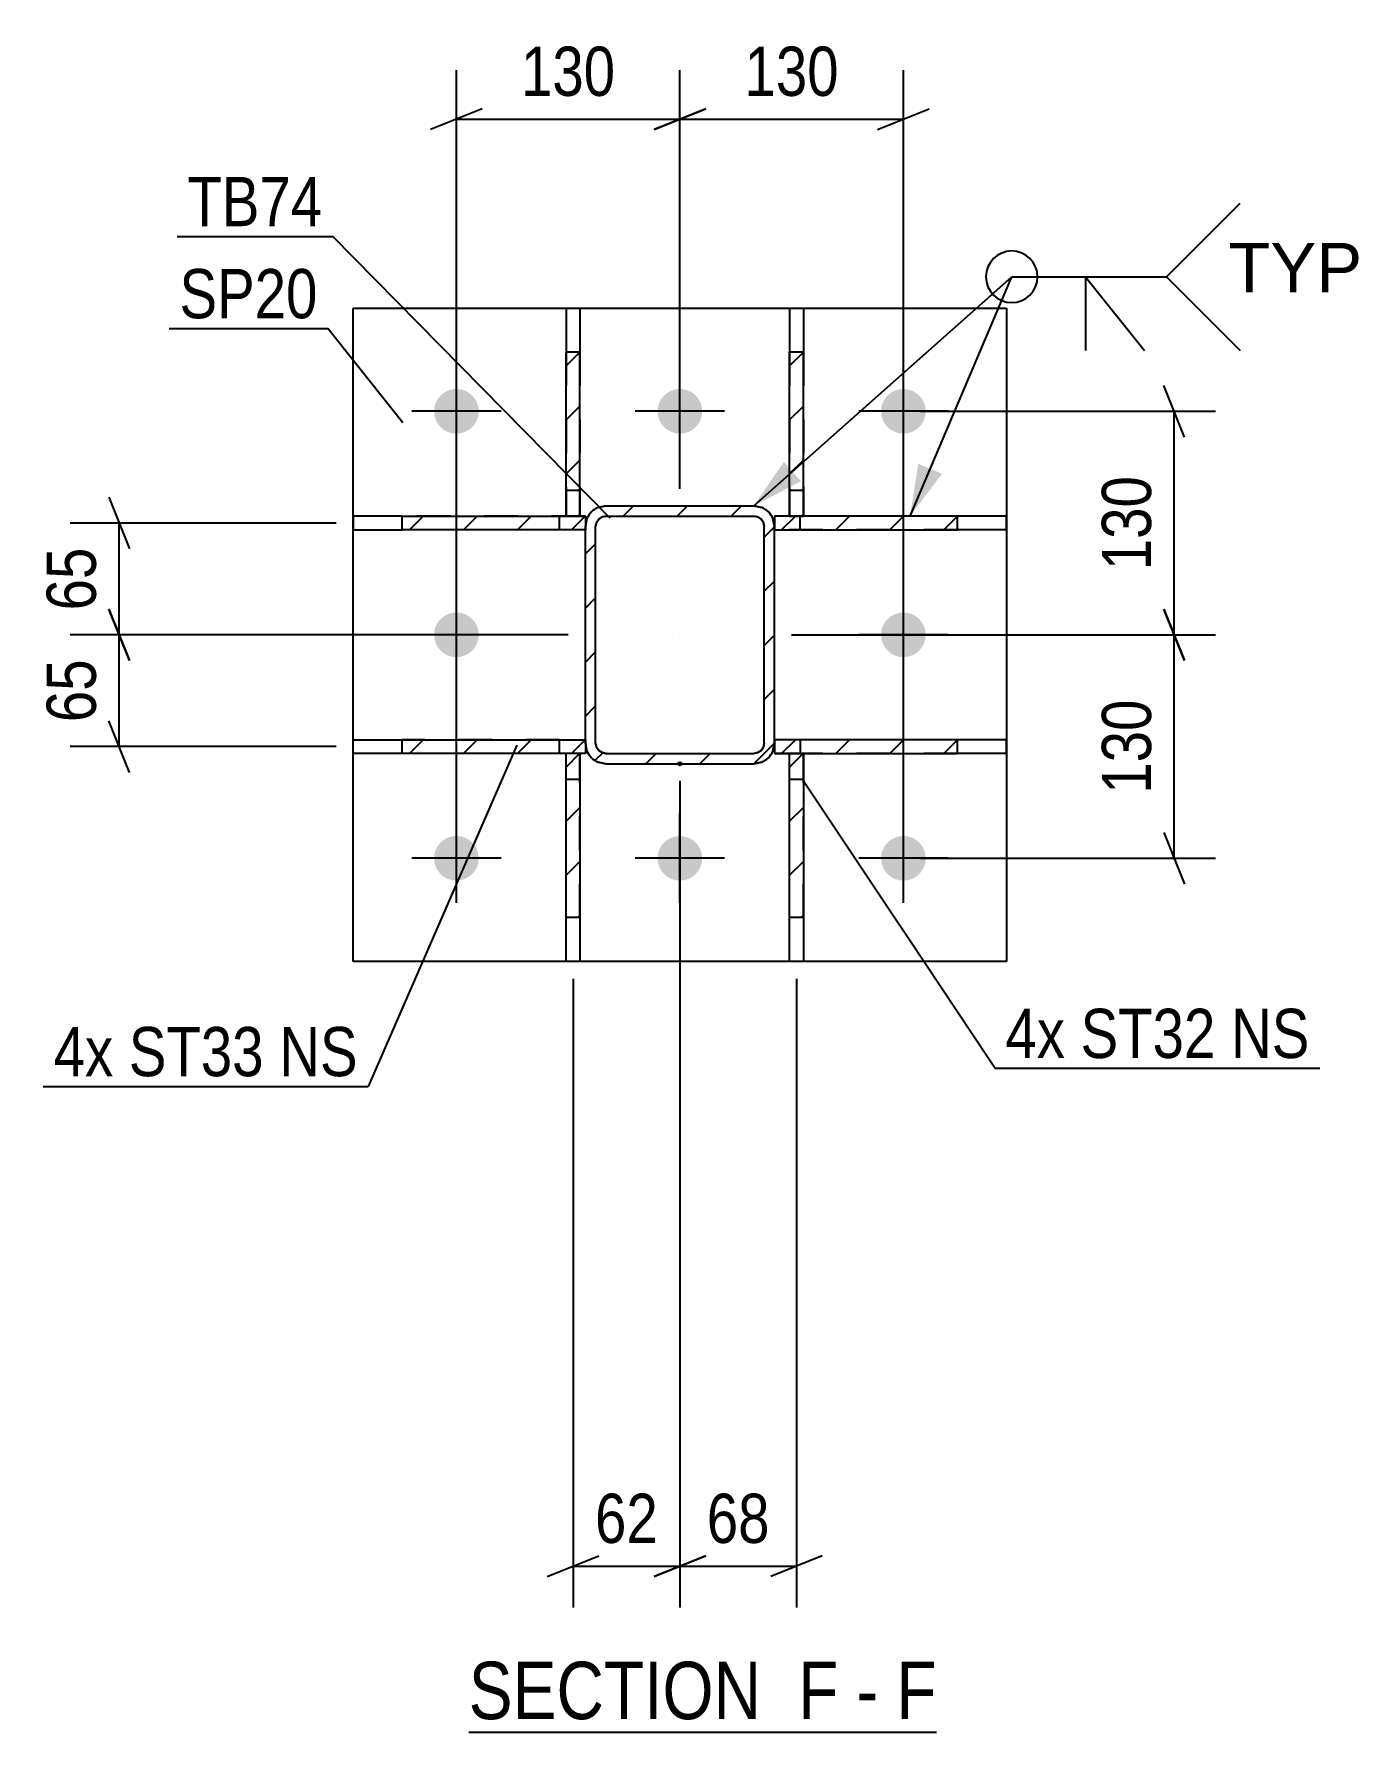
# Model space of a CAD drawing. Header units: millimetres. Extents: x 0 to 1757, y 0 to 560.
# Drawn here: x 1326.9 to 1404.1, y 24 to 122.8 of the extents above; entities that cross this region are included whole.
import ezdxf

# ---------------------------------------------------------------- set-up
doc = ezdxf.new("R2010")
doc.units = ezdxf.units.MM
doc.linetypes.add('DXK_LINE_DOT2', pattern=[3.9198, 1.9599, -1.9599])
doc.linetypes.add('DXK_LINE_DOT3', pattern=[5.9187, 2.979, -0.9799, 0.9799, -0.9799])
doc.styles.add('Arial', font='ARIAL.TTF', dxfattribs={"height": 0.2})
doc.styles.add('Arial Narrow', font='ARIALN.TTF', dxfattribs={"height": 0.2})

# ---------------------------------------------------------------- blocks, each defined once
blk = doc.blocks.new('Unknown-814276635-17 - 2157')
at = {"color": 6, "linetype": 'Continuous'}
blk.add_line((1352.171, 23.995), (1379.387, 23.995), dxfattribs=at)
at = {"color": 0, "linetype": 'Continuous'}
for points in [[(1370.28, 24.745), (1370.28, 28.245), (1352.171, 28.245), (1352.171, 24.745)], [(1373.671, 24.745), (1373.671, 28.245), (1371.33, 28.245), (1371.33, 24.745)], [(1375.996, 24.745), (1375.996, 28.245), (1374.721, 28.245), (1374.721, 24.745)], [(1379.387, 24.745), (1379.387, 28.245), (1377.046, 28.245), (1377.046, 24.745)]]:
    blk.add_wipeout(points, dxfattribs=at)
at = {"color": 7, "linetype": 'Continuous', "style": 'Arial Narrow'}
for s, height, p in [('SECTION ', 3.3405, (1352.171, 24.745)), ('F', 3.34, (1371.33, 24.745)), ('F', 3.34, (1377.046, 24.745)), ('-', 3.34, (1374.721, 24.745))]:
    blk.add_text(s, height=height, dxfattribs=at).set_placement(p)
blk = doc.blocks.new('Part-814276635-2217 - 2157')
at = {"linetype": 'Continuous'}
h = blk.add_hatch(dxfattribs=at)
h.set_pattern_fill('', scale=0.7, style=0, pattern_type=0)
h.set_pattern_definition([(45, (1358.6388, 104.263), (-1.57154, 1.57154), [])])
h.paths.add_polyline_path([(1358.639, 94.727), (1358.639, 104.263), (1357.839, 104.263), (1357.839, 94.727)])
at = {"color": 2, "linetype": 'Continuous'}
for p, q in [((1357.839, 106.817), (1357.839, 104.263)), ((1357.839, 106.817), (1358.639, 106.817)), ((1358.639, 106.817), (1358.639, 104.263)), ((1357.839, 94.727), (1357.839, 104.263)), ((1358.639, 104.263), (1357.839, 104.263)), ((1358.639, 94.727), (1358.639, 104.263)), ((1357.839, 94.727), (1358.639, 94.727))]:
    blk.add_line(p, q, dxfattribs=at)
at = {"color": 7, "linetype": 'DXK_LINE_DOT2'}
for p, q in [((1357.839, 104.263), (1357.839, 94.727)), ((1358.639, 104.263), (1358.639, 94.727)), ((1357.839, 96.227), (1358.639, 96.227)), ((1357.839, 94.727), (1358.639, 94.727))]:
    blk.add_line(p, q, dxfattribs=at)
blk = doc.blocks.new('Part-814276635-2233 - 2157')
at = {"linetype": 'Continuous'}
h = blk.add_hatch(dxfattribs=at)
h.set_pattern_fill('', scale=0.7, style=0, pattern_type=0)
h.set_pattern_definition([(45, (1358.6393, 80.9267), (-1.57154, 1.57154), [])])
h.paths.add_polyline_path([(1358.639, 71.375), (1358.639, 80.927), (1357.839, 80.927), (1357.839, 71.375)])
at = {"color": 7, "linetype": 'DXK_LINE_DOT2'}
for p, q in [((1357.839, 71.375), (1357.839, 80.927)), ((1357.839, 80.927), (1358.639, 80.927)), ((1358.639, 71.375), (1358.639, 80.927)), ((1357.839, 79.427), (1358.639, 79.427))]:
    blk.add_line(p, q, dxfattribs=at)
at = {"color": 2, "linetype": 'Continuous'}
for p, q in [((1357.839, 71.375), (1357.839, 80.927)), ((1357.839, 80.927), (1358.639, 80.927)), ((1358.639, 80.927), (1358.639, 71.375)), ((1357.839, 68.817), (1357.839, 71.375)), ((1358.639, 71.375), (1357.839, 71.375)), ((1358.639, 71.375), (1358.639, 68.817)), ((1358.639, 68.817), (1357.839, 68.817))]:
    blk.add_line(p, q, dxfattribs=at)
blk = doc.blocks.new('Part-814276635-2232 - 2157')
at = {"linetype": 'Continuous'}
h = blk.add_hatch(dxfattribs=at)
h.set_pattern_fill('', scale=0.7, style=0, pattern_type=0)
h.set_pattern_definition([(45, (1371.6383, 104.263), (-1.57154, 1.57154), [])])
h.paths.add_polyline_path([(1371.638, 94.727), (1371.638, 104.263), (1370.838, 104.263), (1370.838, 94.727)])
at = {"color": 2, "linetype": 'Continuous'}
for p, q in [((1370.838, 106.817), (1370.838, 104.263)), ((1370.838, 106.817), (1371.638, 106.817)), ((1371.638, 106.817), (1371.638, 104.263)), ((1370.838, 94.727), (1370.838, 104.263)), ((1371.638, 104.263), (1370.838, 104.263)), ((1371.638, 94.727), (1371.638, 104.263)), ((1370.838, 94.727), (1371.638, 94.727))]:
    blk.add_line(p, q, dxfattribs=at)
at = {"color": 7, "linetype": 'DXK_LINE_DOT2'}
for p, q in [((1370.838, 104.263), (1370.838, 94.727)), ((1371.638, 104.263), (1371.638, 94.727)), ((1370.838, 96.227), (1371.638, 96.227)), ((1370.838, 94.727), (1371.638, 94.727))]:
    blk.add_line(p, q, dxfattribs=at)
blk = doc.blocks.new('Part-814276635-2208 - 2157')
at = {"linetype": 'Continuous'}
h = blk.add_hatch(dxfattribs=at)
h.set_pattern_fill('', scale=0.7, style=0, pattern_type=0)
h.set_pattern_definition([(45, (1369.9542, 81.5192), (-1.57154, 1.57154), [])])
h.paths.add_polyline_path([(1369.863, 81.06), (1369.954, 81.519), (1369.954, 94.119), (1369.863, 94.578), (1369.603, 94.968), (1369.213, 95.228), (1368.754, 95.319), (1360.154, 95.319), (1359.695, 95.228), (1359.306, 94.968), (1359.046, 94.578), (1358.954, 94.119), (1358.954, 81.519), (1359.046, 81.06), (1359.306, 80.671), (1359.695, 80.411), (1360.154, 80.319), (1368.754, 80.319), (1369.213, 80.411), (1369.603, 80.671)])
h.paths.add_polyline_path([(1368.984, 80.965), (1368.754, 80.919), (1360.154, 80.919), (1359.925, 80.965), (1359.73, 81.095), (1359.6, 81.29), (1359.554, 81.519), (1359.554, 94.119), (1359.6, 94.349), (1359.73, 94.543), (1359.925, 94.673), (1360.154, 94.719), (1368.754, 94.719), (1368.984, 94.673), (1369.178, 94.543), (1369.309, 94.349), (1369.354, 94.119), (1369.354, 81.519), (1369.309, 81.29), (1369.178, 81.095)])
blk.add_hatch(color=30, dxfattribs=at).paths.add_polyline_path([(1364.454, 80.219, -1), (1364.454, 80.419, -1)])
at = {"color": 7, "linetype": 'DXK_LINE_DOT2'}
for p, q in [((1359.695, 95.228), (1360.154, 95.319)), ((1360.154, 95.319), (1368.754, 95.319)), ((1368.754, 95.319), (1369.213, 95.228)), ((1358.954, 94.119), (1359.046, 94.578)), ((1358.954, 81.519), (1358.954, 94.119)), ((1359.6, 94.349), (1359.554, 94.119)), ((1359.554, 81.519), (1359.554, 94.119)), ((1359.73, 94.543), (1359.6, 94.349)), ((1359.925, 94.673), (1359.73, 94.543)), ((1360.154, 94.719), (1359.925, 94.673)), ((1360.154, 94.719), (1368.754, 94.719)), ((1368.984, 94.673), (1368.754, 94.719)), ((1369.178, 94.543), (1368.984, 94.673)), ((1369.309, 94.349), (1369.178, 94.543)), ((1369.354, 94.119), (1369.309, 94.349)), ((1369.354, 81.519), (1369.354, 94.119)), ((1369.863, 94.578), (1369.954, 94.119)), ((1369.954, 81.519), (1369.954, 94.119)), ((1359.046, 81.06), (1358.954, 81.519)), ((1359.554, 81.519), (1359.6, 81.29)), ((1359.6, 81.29), (1359.73, 81.095)), ((1359.73, 81.095), (1359.925, 80.965)), ((1368.984, 80.965), (1369.178, 81.095)), ((1369.178, 81.095), (1369.309, 81.29)), ((1369.309, 81.29), (1369.354, 81.519)), ((1369.954, 81.519), (1369.863, 81.06)), ((1360.154, 80.319), (1359.695, 80.411)), ((1359.925, 80.965), (1360.154, 80.919)), ((1360.154, 80.919), (1368.754, 80.919)), ((1360.154, 80.319), (1368.754, 80.319)), ((1368.754, 80.919), (1368.984, 80.965)), ((1369.213, 80.411), (1368.754, 80.319))]:
    blk.add_line(p, q, dxfattribs=at)
at = {"color": 2, "linetype": 'Continuous'}
for p, q in [((1360.154, 95.319), (1359.695, 95.228)), ((1360.154, 95.319), (1368.754, 95.319)), ((1369.213, 95.228), (1368.754, 95.319)), ((1359.046, 94.578), (1358.954, 94.119)), ((1358.954, 81.519), (1358.954, 94.119)), ((1359.554, 94.119), (1359.6, 94.349)), ((1359.554, 81.519), (1359.554, 94.119)), ((1359.6, 94.349), (1359.73, 94.543)), ((1359.73, 94.543), (1359.925, 94.673)), ((1359.925, 94.673), (1360.154, 94.719)), ((1360.154, 94.719), (1368.754, 94.719)), ((1368.754, 94.719), (1368.984, 94.673)), ((1368.984, 94.673), (1369.178, 94.543)), ((1369.178, 94.543), (1369.309, 94.349)), ((1369.309, 94.349), (1369.354, 94.119)), ((1369.354, 81.519), (1369.354, 94.119)), ((1369.954, 94.119), (1369.863, 94.578)), ((1369.954, 81.519), (1369.954, 94.119)), ((1358.954, 81.519), (1359.046, 81.06)), ((1359.6, 81.29), (1359.554, 81.519)), ((1359.73, 81.095), (1359.6, 81.29)), ((1359.925, 80.965), (1359.73, 81.095)), ((1369.178, 81.095), (1368.984, 80.965)), ((1369.309, 81.29), (1369.178, 81.095)), ((1369.354, 81.519), (1369.309, 81.29)), ((1369.863, 81.06), (1369.954, 81.519)), ((1359.695, 80.411), (1360.154, 80.319)), ((1360.154, 80.919), (1359.925, 80.965)), ((1360.154, 80.919), (1368.754, 80.919)), ((1360.154, 80.319), (1368.754, 80.319)), ((1368.984, 80.965), (1368.754, 80.919)), ((1368.754, 80.319), (1369.213, 80.411))]:
    blk.add_line(p, q, dxfattribs=at)
at = {"color": 7, "linetype": 'DXK_LINE_DOT3'}
blk.add_line((1364.454, 87.819), (1364.454, 87.819), dxfattribs=at)
at = {"color": 30, "linetype": 'DXK_LINE_DOT3'}
blk.add_line((1364.454, 80.319), (1364.454, 80.319), dxfattribs=at)
at = {"color": 30, "linetype": 'Continuous'}
blk.add_circle((1364.454, 80.319), 0.1, dxfattribs=at)
at = {"color": 7, "linetype": 'DXK_LINE_DOT2'}
for centre, start, end in [((1360.154, 94.119), 112.49997, 157.49997), ((1368.754, 94.119), 22.49997, 67.49997), ((1360.154, 81.519), 202.49997, 247.49997), ((1368.754, 81.519), 292.49997, 337.49997)]:
    blk.add_arc(centre, 1.2, start, end, dxfattribs=at)
at = {"color": 2, "linetype": 'Continuous'}
for centre, start, end in [((1360.154, 94.119), 112.49997, 157.49997), ((1368.754, 94.119), 22.49997, 67.49997), ((1360.154, 81.519), 202.49997, 247.49997), ((1368.754, 81.519), 292.49997, 337.49997)]:
    blk.add_arc(centre, 1.2, start, end, dxfattribs=at)
blk = doc.blocks.new('Bolt-814276635-2287 - 2157')
at = {"linetype": 'Continuous'}
for points in [[(1350.154, 100.819, -1), (1352.754, 100.819, -1)], [(1363.154, 100.819, -1), (1365.754, 100.819, -1)], [(1376.154, 100.819, -1), (1378.754, 100.819, -1)], [(1350.154, 87.819, -1), (1352.754, 87.819, -1)], [(1376.154, 87.819, -1), (1378.754, 87.819, -1)], [(1350.154, 74.819, -1), (1352.754, 74.819, -1)], [(1363.154, 74.819, -1), (1365.754, 74.819, -1)], [(1376.154, 74.819, -1), (1378.754, 74.819, -1)]]:
    blk.add_hatch(color=1, dxfattribs=at).paths.add_polyline_path(points)
at = {"color": 1, "linetype": 'Continuous'}
for p, q in [((1351.454, 98.219), (1351.454, 103.419)), ((1364.454, 98.219), (1364.454, 103.419)), ((1377.454, 98.219), (1377.454, 103.419)), ((1354.054, 100.819), (1348.854, 100.819)), ((1367.054, 100.819), (1361.854, 100.819)), ((1380.054, 100.819), (1374.854, 100.819)), ((1351.454, 85.219), (1351.454, 90.419)), ((1377.454, 85.219), (1377.454, 90.419)), ((1354.054, 87.819), (1348.854, 87.819)), ((1380.054, 87.819), (1374.854, 87.819)), ((1351.454, 72.219), (1351.454, 77.419)), ((1364.454, 72.219), (1364.454, 77.419)), ((1377.454, 72.219), (1377.454, 77.419)), ((1354.054, 74.819), (1348.854, 74.819)), ((1367.054, 74.819), (1361.854, 74.819)), ((1380.054, 74.819), (1374.854, 74.819))]:
    blk.add_line(p, q, dxfattribs=at)
blk = doc.blocks.new('Part-814276635-2324 - 2157')
at = {"color": 2, "linetype": 'Continuous'}
for p, q in [((1345.454, 68.819), (1345.454, 106.819)), ((1345.454, 106.819), (1383.454, 106.819)), ((1383.454, 106.819), (1383.454, 68.819)), ((1383.454, 68.819), (1345.454, 68.819))]:
    blk.add_line(p, q, dxfattribs=at)
blk = doc.blocks.new('Part-814276635-2340 - 2157')
at = {"linetype": 'Continuous'}
h = blk.add_hatch(dxfattribs=at)
h.set_pattern_fill('', scale=0.7, style=0, pattern_type=0)
h.set_pattern_definition([(45, (1380.6023, 81.7167), (-1.57154, 1.57154), [])])
h.paths.add_polyline_path([(1380.602, 80.917), (1380.602, 81.717), (1369.955, 81.717), (1369.955, 80.917)])
at = {"color": 7, "linetype": 'DXK_LINE_DOT2'}
for p, q in [((1380.602, 81.717), (1369.955, 81.717)), ((1369.955, 81.717), (1369.955, 80.917)), ((1371.455, 81.717), (1371.455, 80.917)), ((1371.455, 80.917), (1369.955, 80.917)), ((1380.602, 80.917), (1371.455, 80.917))]:
    blk.add_line(p, q, dxfattribs=at)
at = {"color": 2, "linetype": 'Continuous'}
for p, q in [((1380.602, 81.717), (1369.955, 81.717)), ((1369.955, 81.717), (1369.955, 80.917)), ((1383.455, 81.717), (1380.602, 81.717)), ((1380.602, 80.917), (1380.602, 81.717)), ((1383.455, 80.917), (1383.455, 81.717)), ((1369.955, 80.917), (1380.602, 80.917)), ((1383.455, 80.917), (1380.602, 80.917))]:
    blk.add_line(p, q, dxfattribs=at)
blk = doc.blocks.new('Part-814276635-2345 - 2157')
at = {"linetype": 'Continuous'}
h = blk.add_hatch(dxfattribs=at)
h.set_pattern_fill('', scale=0.7, style=0, pattern_type=0)
h.set_pattern_definition([(45, (1380.6023, 94.7167), (-1.57154, 1.57154), [])])
h.paths.add_polyline_path([(1380.602, 93.917), (1380.602, 94.717), (1369.955, 94.717), (1369.955, 93.917)])
at = {"color": 7, "linetype": 'DXK_LINE_DOT2'}
for p, q in [((1380.602, 94.717), (1369.955, 94.717)), ((1369.955, 94.717), (1369.955, 93.917)), ((1380.602, 93.917), (1369.955, 93.917)), ((1371.455, 93.917), (1371.455, 94.717))]:
    blk.add_line(p, q, dxfattribs=at)
at = {"color": 2, "linetype": 'Continuous'}
for p, q in [((1380.602, 94.717), (1369.955, 94.717)), ((1369.955, 94.717), (1369.955, 93.917)), ((1369.955, 93.917), (1380.602, 93.917)), ((1383.455, 94.717), (1380.602, 94.717)), ((1380.602, 93.917), (1380.602, 94.717)), ((1383.455, 93.917), (1380.602, 93.917)), ((1383.455, 93.917), (1383.455, 94.717))]:
    blk.add_line(p, q, dxfattribs=at)
blk = doc.blocks.new('Part-814276635-2346 - 2157')
at = {"linetype": 'Continuous'}
h = blk.add_hatch(dxfattribs=at)
h.set_pattern_fill('', scale=0.7, style=0, pattern_type=0)
h.set_pattern_definition([(45, (1358.9542, 81.7165), (-1.57154, 1.57154), [])])
h.paths.add_polyline_path([(1358.954, 80.916), (1358.954, 81.716), (1348.306, 81.717), (1348.306, 80.917)])
at = {"color": 2, "linetype": 'Continuous'}
for p, q in [((1345.455, 80.917), (1345.455, 81.717)), ((1345.455, 81.717), (1348.306, 81.717)), ((1348.306, 81.717), (1358.954, 81.716)), ((1348.306, 80.917), (1348.306, 81.717)), ((1358.954, 81.716), (1358.954, 80.916)), ((1348.306, 80.917), (1345.455, 80.917)), ((1358.954, 80.916), (1348.306, 80.917))]:
    blk.add_line(p, q, dxfattribs=at)
at = {"color": 7, "linetype": 'DXK_LINE_DOT2'}
for p, q in [((1357.454, 81.717), (1348.306, 81.717)), ((1357.454, 80.917), (1357.454, 81.717)), ((1357.454, 81.717), (1358.954, 81.716)), ((1358.954, 81.716), (1358.954, 80.916)), ((1358.954, 80.916), (1348.306, 80.917))]:
    blk.add_line(p, q, dxfattribs=at)
blk = doc.blocks.new('Part-814276635-2347 - 2157')
at = {"linetype": 'Continuous'}
h = blk.add_hatch(dxfattribs=at)
h.set_pattern_fill('', scale=0.7, style=0, pattern_type=0)
h.set_pattern_definition([(45, (1358.9542, 94.7165), (-1.57154, 1.57154), [])])
h.paths.add_polyline_path([(1358.954, 93.916), (1358.954, 94.716), (1348.306, 94.717), (1348.306, 93.917)])
at = {"color": 2, "linetype": 'Continuous'}
for p, q in [((1348.306, 94.717), (1345.455, 94.717)), ((1345.455, 94.717), (1345.455, 93.917)), ((1345.455, 93.917), (1348.306, 93.917)), ((1348.306, 94.717), (1358.954, 94.716)), ((1348.306, 93.917), (1348.306, 94.717)), ((1358.954, 93.916), (1348.306, 93.917)), ((1358.954, 94.716), (1358.954, 93.916))]:
    blk.add_line(p, q, dxfattribs=at)
at = {"color": 7, "linetype": 'DXK_LINE_DOT2'}
for p, q in [((1358.954, 94.716), (1348.306, 94.717)), ((1358.954, 93.916), (1348.306, 93.917)), ((1357.454, 93.917), (1357.454, 94.717)), ((1358.954, 94.716), (1358.954, 93.916))]:
    blk.add_line(p, q, dxfattribs=at)
blk = doc.blocks.new('Part-814276635-2352 - 2157')
at = {"linetype": 'Continuous'}
h = blk.add_hatch(dxfattribs=at)
h.set_pattern_fill('', scale=0.7, style=0, pattern_type=0)
h.set_pattern_definition([(45, (1371.6388, 80.9267), (-1.57154, 1.57154), [])])
h.paths.add_polyline_path([(1371.638, 71.375), (1371.639, 80.927), (1370.839, 80.927), (1370.838, 71.375)])
at = {"color": 7, "linetype": 'DXK_LINE_DOT2'}
for p, q in [((1370.838, 71.375), (1370.839, 80.927)), ((1370.839, 80.927), (1371.639, 80.927)), ((1371.638, 71.375), (1371.639, 80.927)), ((1370.839, 79.427), (1371.639, 79.427))]:
    blk.add_line(p, q, dxfattribs=at)
at = {"color": 2, "linetype": 'Continuous'}
for p, q in [((1370.838, 71.375), (1370.839, 80.927)), ((1370.839, 80.927), (1371.639, 80.927)), ((1371.639, 80.927), (1371.638, 71.375)), ((1370.838, 68.817), (1370.838, 71.375)), ((1371.638, 71.375), (1370.838, 71.375)), ((1371.638, 71.375), (1371.638, 68.817)), ((1371.638, 68.817), (1370.838, 68.817))]:
    blk.add_line(p, q, dxfattribs=at)
blk = doc.blocks.new('StraightDimension-814276635-2395 - 2157')
at = {"color": 7, "linetype": 'Continuous'}
for p, q in [((1364.454, 79.319), (1364.454, 31.245)), ((1358.239, 67.817), (1358.239, 31.245)), ((1356.739, 33.045), (1359.739, 34.245)), ((1358.239, 33.645), (1364.454, 33.645)), ((1365.954, 34.245), (1362.954, 33.045))]:
    blk.add_line(p, q, dxfattribs=at)
at = {"color": 0}
blk.add_wipeout([(1363.775, 34.395), (1363.775, 38.595), (1358.918, 38.595), (1358.918, 34.395)], dxfattribs=at)
at = {"color": 3, "style": 'Arial Narrow'}
blk.add_text('62', height=2.8633, dxfattribs=at).set_placement((1359.518, 34.995))
blk = doc.blocks.new('StraightDimension-814276635-2415 - 2157')
at = {"color": 7, "linetype": 'Continuous'}
for p, q in [((1351.454, 75.819), (1351.454, 120.669)), ((1364.454, 96.319), (1364.454, 120.669)), ((1352.954, 118.419), (1349.954, 117.219)), ((1351.454, 117.819), (1364.454, 117.819)), ((1362.954, 117.219), (1365.954, 118.419))]:
    blk.add_line(p, q, dxfattribs=at)
at = {"color": 0}
blk.add_wipeout([(1361.296, 118.569), (1361.296, 122.769), (1354.612, 122.769), (1354.612, 118.569)], dxfattribs=at)
at = {"color": 3, "style": 'Arial Narrow'}
blk.add_text('130', height=2.8633, dxfattribs=at).set_placement((1355.212, 119.169))
blk = doc.blocks.new('StraightDimension-814276635-2384 - 2157')
at = {"color": 7, "linetype": 'Continuous'}
for p, q in [((1393.811, 86.319), (1392.611, 89.319)), ((1370.954, 87.819), (1395.611, 87.819)), ((1393.211, 74.819), (1393.211, 87.819)), ((1392.611, 76.319), (1393.811, 73.319)), ((1378.454, 74.819), (1395.611, 74.819))]:
    blk.add_line(p, q, dxfattribs=at)
at = {"color": 0}
blk.add_wipeout([(1392.461, 84.661), (1388.261, 84.661), (1388.261, 77.977), (1392.461, 77.977)], dxfattribs=at)
at = {"color": 3, "style": 'Arial Narrow'}
blk.add_text('130', height=2.8633, rotation=90.00021, dxfattribs=at).set_placement((1391.861, 78.577))
blk = doc.blocks.new('StraightDimension-814276635-2404 - 2157')
at = {"color": 7, "linetype": 'Continuous'}
for p, q in [((1364.454, 79.319), (1364.454, 31.245)), ((1371.238, 67.817), (1371.238, 31.245)), ((1362.954, 33.045), (1365.954, 34.245)), ((1364.454, 33.645), (1371.238, 33.645)), ((1372.738, 34.245), (1369.738, 33.045))]:
    blk.add_line(p, q, dxfattribs=at)
at = {"color": 0}
blk.add_wipeout([(1370.274, 34.395), (1370.274, 38.595), (1365.418, 38.595), (1365.418, 34.395)], dxfattribs=at)
at = {"color": 3, "style": 'Arial Narrow'}
blk.add_text('68', height=2.8633, dxfattribs=at).set_placement((1366.018, 34.995))
blk = doc.blocks.new('StraightDimension-814276635-2359 - 2157')
at = {"color": 7, "linetype": 'Continuous'}
for p, q in [((1331.233, 95.817), (1332.433, 92.817)), ((1344.455, 94.317), (1328.983, 94.317)), ((1331.833, 87.819), (1331.833, 94.317)), ((1332.433, 86.319), (1331.233, 89.319)), ((1357.954, 87.819), (1328.983, 87.819))]:
    blk.add_line(p, q, dxfattribs=at)
at = {"color": 0}
blk.add_wipeout([(1331.083, 93.496), (1326.883, 93.496), (1326.883, 88.64), (1331.083, 88.64)], dxfattribs=at)
at = {"color": 3, "style": 'Arial Narrow'}
blk.add_text('65', height=2.8633, rotation=90.00021, dxfattribs=at).set_placement((1330.483, 89.24))
blk = doc.blocks.new('StraightDimension-814276635-2367 - 2157')
at = {"color": 7, "linetype": 'Continuous'}
for p, q in [((1331.233, 89.319), (1332.433, 86.319)), ((1357.954, 87.819), (1328.983, 87.819)), ((1331.833, 81.317), (1331.833, 87.819)), ((1332.433, 79.817), (1331.233, 82.817)), ((1344.455, 81.317), (1328.983, 81.317))]:
    blk.add_line(p, q, dxfattribs=at)
at = {"color": 0}
blk.add_wipeout([(1331.083, 86.996), (1326.883, 86.996), (1326.883, 82.14), (1331.083, 82.14)], dxfattribs=at)
at = {"color": 3, "style": 'Arial Narrow'}
blk.add_text('65', height=2.8633, rotation=90.00021, dxfattribs=at).set_placement((1330.483, 82.74))
blk = doc.blocks.new('StraightDimension-814276635-2374 - 2157')
at = {"color": 7, "linetype": 'Continuous'}
for p, q in [((1393.811, 99.319), (1392.611, 102.319)), ((1378.454, 100.819), (1395.611, 100.819)), ((1393.211, 87.819), (1393.211, 100.819)), ((1392.611, 89.319), (1393.811, 86.319)), ((1370.954, 87.819), (1395.611, 87.819))]:
    blk.add_line(p, q, dxfattribs=at)
at = {"color": 0}
blk.add_wipeout([(1392.461, 97.661), (1388.261, 97.661), (1388.261, 90.977), (1392.461, 90.977)], dxfattribs=at)
at = {"color": 3, "style": 'Arial Narrow'}
blk.add_text('130', height=2.8633, rotation=90.00021, dxfattribs=at).set_placement((1391.861, 91.577))
blk = doc.blocks.new('StraightDimension-814276635-2424 - 2157')
at = {"color": 7, "linetype": 'Continuous'}
for p, q in [((1364.454, 96.319), (1364.454, 120.669)), ((1377.454, 75.819), (1377.454, 120.669)), ((1365.954, 118.419), (1362.954, 117.219)), ((1364.454, 117.819), (1377.454, 117.819)), ((1375.954, 117.219), (1378.954, 118.419))]:
    blk.add_line(p, q, dxfattribs=at)
at = {"color": 0}
blk.add_wipeout([(1374.296, 118.569), (1374.296, 122.769), (1367.612, 122.769), (1367.612, 118.569)], dxfattribs=at)
at = {"color": 3, "style": 'Arial Narrow'}
blk.add_text('130', height=2.8633, dxfattribs=at).set_placement((1368.212, 119.169))
blk = doc.blocks.new('Mark-814276635-2204 - 2157')
at = {"color": 30, "linetype": 'Continuous'}
for p in [(1335.206, 110.988), (1360.404, 94.612)]:
    blk.add_line(p, (1344.26, 110.988), dxfattribs=at)
at = {"color": 0}
blk.add_wipeout([(1343.66, 111.588), (1343.66, 114.588), (1335.806, 114.588), (1335.806, 111.588)], dxfattribs=at)
blk.add_wipeout([(1343.66, 111.588), (1343.66, 114.588), (1335.806, 114.588), (1335.806, 111.588)], dxfattribs=at)
at = {"color": 3, "style": 'Arial Narrow'}
blk.add_text('TB74', height=2.8633, dxfattribs=at).set_placement((1335.806, 111.588))
blk = doc.blocks.new('Mark-814276635-2320 - 2157')
at = {"color": 30, "linetype": 'Continuous'}
for p in [(1334.746, 105.632), (1348.333, 100.158)]:
    blk.add_line(p, (1343.985, 105.632), dxfattribs=at)
at = {"color": 0}
blk.add_wipeout([(1343.385, 106.232), (1343.385, 109.232), (1335.346, 109.232), (1335.346, 106.232)], dxfattribs=at)
blk.add_wipeout([(1343.385, 106.232), (1343.385, 109.232), (1335.346, 109.232), (1335.346, 106.232)], dxfattribs=at)
at = {"color": 3, "style": 'Arial Narrow'}
blk.add_text('SP20', height=2.8633, dxfattribs=at).set_placement((1335.346, 106.232))
blk = doc.blocks.new('WeldMark-814276635-2433 - 2157')
at = {"linetype": 'Continuous'}
for points in [[(1371.495, 96.751), (1368.754, 95.319), (1370.499, 97.872)], [(1379.702, 97.185), (1377.839, 94.717), (1378.321, 97.771)]]:
    blk.add_hatch(color=30, dxfattribs=at).paths.add_polyline_path(points)
at = {"color": 30, "linetype": 'Continuous'}
for p, q in [((1368.754, 95.319), (1383.756, 108.645)), ((1377.839, 94.717), (1383.756, 108.645)), ((1383.756, 108.645), (1392.756, 108.645))]:
    blk.add_line(p, q, dxfattribs=at)
at = {"color": 3, "linetype": 'Continuous'}
for q in [(1391.471, 104.359), (1388.042, 104.359)]:
    blk.add_line((1388.042, 108.645), q, dxfattribs=at)
for start, end in [(90, 270), (270, 90)]:
    blk.add_arc((1383.756, 108.645), 1.5, start, end, dxfattribs=at)
at = {"color": 0, "linetype": 'Continuous'}
blk.add_wipeout([(1404.132, 107.745), (1404.132, 110.745), (1396.356, 110.745), (1396.356, 107.745)], dxfattribs=at)
blk.add_wipeout([(1404.132, 107.745), (1404.132, 110.745), (1396.356, 110.745), (1396.356, 107.745)], dxfattribs=at)
at = {"color": 3, "linetype": 'Continuous'}
for q in [(1397.042, 112.931), (1397.042, 104.359)]:
    blk.add_line((1392.756, 108.645), q, dxfattribs=at)
at = {"color": 3, "linetype": 'Continuous', "style": 'Arial'}
blk.add_text('TYP', height=2.8652, dxfattribs=at).set_placement((1396.356, 107.745))
blk = doc.blocks.new('MarkSet-814276635-2483 - 2157')
at = {"color": 30, "linetype": 'Continuous'}
for p in [(1354.968, 81.396), (1327.427, 61.545)]:
    blk.add_line(p, (1346.317, 61.545), dxfattribs=at)
at = {"color": 0}
for points in [[(1331.498, 62.145), (1331.498, 65.145), (1328.027, 65.145), (1328.027, 62.145)], [(1340.253, 62.145), (1340.253, 65.145), (1332.398, 65.145), (1332.398, 62.145)], [(1345.717, 62.145), (1345.717, 65.145), (1341.153, 65.145), (1341.153, 62.145)]]:
    blk.add_wipeout(points, dxfattribs=at)
for points in [[(1331.498, 62.145), (1331.498, 65.145), (1328.027, 65.145), (1328.027, 62.145)], [(1340.253, 62.145), (1340.253, 65.145), (1332.398, 65.145), (1332.398, 62.145)], [(1345.717, 62.145), (1345.717, 65.145), (1341.153, 65.145), (1341.153, 62.145)]]:
    blk.add_wipeout(points, dxfattribs=at)
at = {"color": 3, "style": 'Arial Narrow'}
for s, p in [('4x', (1328.027, 62.145)), ('ST33', (1332.398, 62.145)), ('NS', (1341.153, 62.145))]:
    blk.add_text(s, height=2.8633, dxfattribs=at).set_placement(p)
blk = doc.blocks.new('MarkSet-814276635-2513 - 2157')
at = {"color": 30, "linetype": 'Continuous'}
for p, q in [((1371.639, 79.322), (1382.789, 62.602)), ((1382.789, 62.602), (1401.679, 62.602))]:
    blk.add_line(p, q, dxfattribs=at)
at = {"color": 0}
for points in [[(1386.86, 63.202), (1386.86, 66.202), (1383.389, 66.202), (1383.389, 63.202)], [(1395.615, 63.202), (1395.615, 66.202), (1387.76, 66.202), (1387.76, 63.202)], [(1401.079, 63.202), (1401.079, 66.202), (1396.515, 66.202), (1396.515, 63.202)]]:
    blk.add_wipeout(points, dxfattribs=at)
for points in [[(1386.86, 63.202), (1386.86, 66.202), (1383.389, 66.202), (1383.389, 63.202)], [(1395.615, 63.202), (1395.615, 66.202), (1387.76, 66.202), (1387.76, 63.202)], [(1401.079, 63.202), (1401.079, 66.202), (1396.515, 66.202), (1396.515, 63.202)]]:
    blk.add_wipeout(points, dxfattribs=at)
at = {"color": 3, "style": 'Arial Narrow'}
for s, p in [('4x', (1383.389, 63.202)), ('ST32', (1387.76, 63.202)), ('NS', (1396.515, 63.202))]:
    blk.add_text(s, height=2.8633, dxfattribs=at).set_placement(p)

msp = doc.modelspace()

# ---------------------------------------------------------------- block references
for name in ['Part-814276635-2324 - 2157', 'Part-814276635-2217 - 2157', 'Part-814276635-2232 - 2157', 'Bolt-814276635-2287 - 2157', 'Part-814276635-2208 - 2157', 'Part-814276635-2347 - 2157', 'Part-814276635-2345 - 2157', 'Part-814276635-2346 - 2157', 'Part-814276635-2340 - 2157', 'Part-814276635-2233 - 2157', 'Part-814276635-2352 - 2157', 'Unknown-814276635-17 - 2157']:
    msp.add_blockref(name, (0, 0))

# ---------------------------------------------------------------- next in the draw order: block references
for name in ['StraightDimension-814276635-2384 - 2157', 'StraightDimension-814276635-2395 - 2157']:
    msp.add_blockref(name, (0, 0))

# ---------------------------------------------------------------- next in the draw order: block references
for name in ['StraightDimension-814276635-2415 - 2157', 'StraightDimension-814276635-2374 - 2157']:
    msp.add_blockref(name, (0, 0))

# ---------------------------------------------------------------- next in the draw order: block references
for name in ['StraightDimension-814276635-2359 - 2157', 'StraightDimension-814276635-2404 - 2157']:
    msp.add_blockref(name, (0, 0))

# ---------------------------------------------------------------- next in the draw order: block references
for name in ['StraightDimension-814276635-2424 - 2157', 'Mark-814276635-2204 - 2157', 'StraightDimension-814276635-2367 - 2157']:
    msp.add_blockref(name, (0, 0))

# ---------------------------------------------------------------- next in the draw order: block references
for name in ['WeldMark-814276635-2433 - 2157', 'Mark-814276635-2320 - 2157', 'MarkSet-814276635-2483 - 2157', 'MarkSet-814276635-2513 - 2157']:
    msp.add_blockref(name, (0, 0))

doc.saveas('drawing.dxf')
